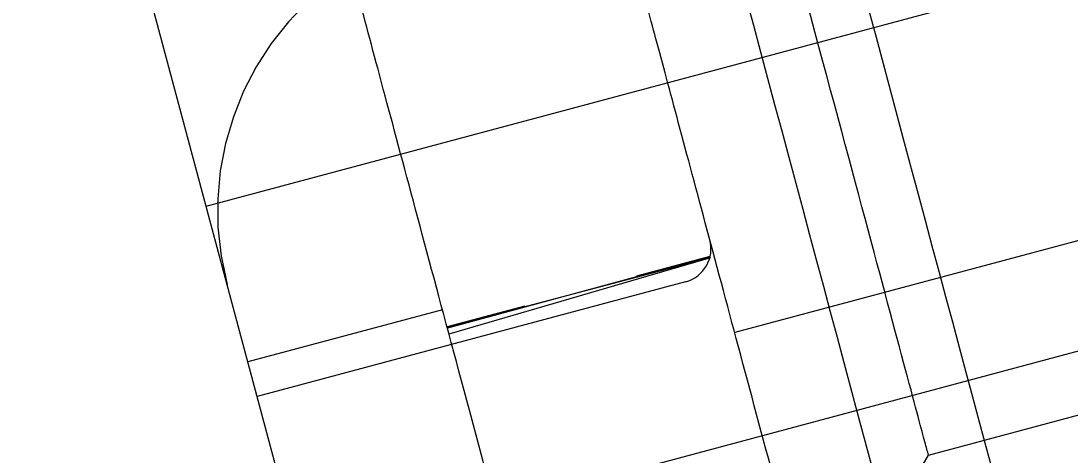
# Model space of a CAD drawing. Header units: millimetres. Extents: x 861 to 27901, y 673 to 17923.
# Drawn here: x 11785.67 to 11800.12, y 6093.31 to 6099.29 of the extents above; entities that cross this region are included whole.
import ezdxf

# ---------------------------------------------------------------- set-up
doc = ezdxf.new("R2010")
doc.units = ezdxf.units.MM
doc.header["$LTSCALE"] = 33.3
doc.linetypes.add('HIDDEN', pattern=[1.905, 1.27, -0.635])
doc.layers.add('CAPA_1', color=7, linetype='Continuous')
doc.styles.add('SLDTEXTSTYLE0', font='TXT', dxfattribs={"width": 0.75})
doc.dimstyles.new('SLDDIMSTYLE0', dxfattribs={"dimtxt": 66.6, "dimasz": 66.6, "dimexe": 0, "dimexo": 0.0625, "dimgap": 16.65, "dimtad": 2, "dimdec": 0, "dimlfac": 1.261261, "dimrnd": 1e-09, "dimzin": 12, "dimdsep": 46, "dimtxsty": 'SLDTEXTSTYLE0', "dimsah": 1, "dimcen": 0.09, "dimadec": 0, "dimazin": 3, "dimtfac": 1, "dimtdec": 0, "dimtofl": 0, "dimtmove": 0, "dimatfit": 3, "dimfxl": 1, "dimfrac": 2, "dimtolj": 1, "dimtzin": 12, "dimarcsym": 0})

# ---------------------------------------------------------------- blocks, each defined once
blk = doc.blocks.new('_D_13')
at = {"layer": 'CAPA_1', "transparency": 16777216}
for p, q in [((9823.174, 6912.246), (14695.32, 6912.246)), ((14662.02, 6912.246), (14662.02, 5357.984)), ((14240.181, 5357.984), (14695.32, 5357.984))]:
    blk.add_line(p, q, dxfattribs=at)
for points in [[(14662.02, 6912.246), (14651.774, 6845.646), (14672.266, 6845.646)], [(14662.02, 5357.984), (14672.266, 5424.584), (14651.774, 5424.584)]]:
    blk.add_solid(points, dxfattribs=at)
at = {"layer": 'CAPA_1', "transparency": 16777216, "insert": (14576.168, 6036.695), "char_height": 66.6, "attachment_point": 1, "rotation": 90, "style": 'SLDTEXTSTYLE0'}
blk.add_mtext('1960', dxfattribs=at)

msp = doc.modelspace()

# ---------------------------------------------------------------- linework, layer by layer
at = {"color": 1, "linetype": 'HIDDEN', "lineweight": 18}
for p, q in [((11797.548, 6061.942), (11767.177, 6175.286)), ((11788.224, 6096.738), (11838.769, 6110.282)), ((11789.527, 6091.875), (11840.073, 6105.419)), ((11802.915, 6096.984), (11795.503, 6094.997)), ((11791.543, 6095.072), (11795.168, 6096.029)), ((11795.164, 6096.042), (11791.547, 6095.058)), ((11795.168, 6096.027), (11791.569, 6094.977)), ((11795.163, 6096.045), (11794.149, 6095.773)), ((11794.824, 6095.695), (11788.927, 6094.115)), ((11791.479, 6095.312), (11788.799, 6094.594)), ((11792.612, 6095.361), (11791.543, 6095.075)), ((11798.172, 6093.309), (11804.299, 6094.951)), ((11797.611, 6092.338), (11798.172, 6093.309))]:
    msp.add_line(p, q, dxfattribs=at)
for centre, radius, start, end in [((11792.346, 6096.673), 3.964, 105, 194.8413), ((11794.701, 6096.155), 0.476, 285, 15)]:
    msp.add_arc(centre, radius, start, end, dxfattribs=at)
for points in [[(11804.299, 6094.951), (11804.271, 6095.053), (11804.216, 6095.258), (11803.777, 6096.898), (11803.094, 6099.446), (11802.168, 6102.901), (11801.042, 6107.105), (11799.756, 6111.902), (11798.362, 6117.108), (11797.395, 6120.716), (11796.911, 6122.521)], [(11796.145, 6122.316), (11796.727, 6120.144), (11797.891, 6115.8), (11799.607, 6109.395), (11801.264, 6103.211), (11802.834, 6097.355), (11804.288, 6091.925), (11805.604, 6087.016), (11806.758, 6082.71), (11807.73, 6079.083), (11808.504, 6076.191), (11809.063, 6074.105), (11809.418, 6072.783), (11809.462, 6072.618), (11809.484, 6072.536)], [(11791.55, 6121.084), (11792.132, 6118.912), (11793.296, 6114.568), (11795.012, 6108.164), (11796.669, 6101.98), (11798.239, 6096.123), (11799.693, 6090.694), (11801.009, 6085.784), (11802.163, 6081.478), (11803.135, 6077.851), (11803.909, 6074.96), (11804.468, 6072.874), (11804.823, 6071.551), (11804.867, 6071.387), (11804.889, 6071.305)], [(11798.172, 6093.309), (11798.144, 6093.412), (11798.089, 6093.617), (11797.65, 6095.256), (11796.967, 6097.804), (11796.042, 6101.259), (11794.915, 6105.463), (11793.63, 6110.261), (11792.235, 6115.466), (11791.268, 6119.075), (11790.784, 6120.879)], [(11799.785, 6079.016), (11799.775, 6079.054), (11799.754, 6079.132), (11799.589, 6079.749), (11799.331, 6080.71), (11798.982, 6082.014), (11798.556, 6083.603), (11798.069, 6085.421), (11797.54, 6087.398), (11796.987, 6089.46), (11796.432, 6091.532), (11795.895, 6093.534), (11795.397, 6095.393), (11794.956, 6097.038), (11794.589, 6098.411), (11794.31, 6099.45), (11794.122, 6100.153), (11794.085, 6100.289), (11794.067, 6100.358)]]:
    msp.add_open_spline(points, degree=3, dxfattribs=at)
for points, knots in [([(11803.348, 6070.929), (11803.333, 6070.983), (11803.303, 6071.096), (11802.976, 6072.317), (11802.437, 6074.327), (11801.681, 6077.151), (11800.726, 6080.713), (11799.588, 6084.961), (11798.286, 6089.82), (11796.843, 6095.206), (11795.282, 6101.03), (11793.634, 6107.182), (11792.488, 6111.458), (11791.915, 6113.597)], [0, 0, 0, 0, 0.083433, 0.175089, 0.266746, 0.358403, 0.45006, 0.541716, 0.633373, 0.72503, 0.816687, 0.908343, 1, 1, 1, 1]), ([(11796.522, 6076.49), (11796.518, 6076.505), (11796.51, 6076.537), (11796.346, 6077.148), (11796.066, 6078.194), (11795.674, 6079.657), (11795.189, 6081.465), (11794.63, 6083.552), (11794.018, 6085.836), (11793.376, 6088.231), (11792.73, 6090.645), (11792.103, 6092.984), (11791.52, 6095.158), (11791.004, 6097.085), (11790.575, 6098.687), (11790.245, 6099.917), (11790.042, 6100.675), (11789.953, 6101.005), (11789.972, 6100.934), (11789.976, 6100.923)], [0, 0, 0, 0, 0.050251, 0.112751, 0.175251, 0.237751, 0.300251, 0.362751, 0.425251, 0.487751, 0.550251, 0.612751, 0.675251, 0.737751, 0.800251, 0.862751, 0.925251, 0.987751, 1, 1, 1, 1])]:
    msp.add_open_spline(points, degree=3, knots=knots, dxfattribs=at)

# ---------------------------------------------------------------- dimensions: what is measured, and where the dimension line sits
at = {"layer": 'CAPA_1'}
dim = msp.add_linear_dim(base=(14662.02, 5357.984), p1=(9780.883, 6912.246), p2=(14197.89, 5357.984), angle=90, dimstyle='SLDDIMSTYLE0', dxfattribs=at)
dim.commit()
dim.dimension.update_dxf_attribs({"geometry": '_D_13', "text_midpoint": (14662.02, 6135.115), "dimtype": 160})

doc.saveas('drawing.dxf')
